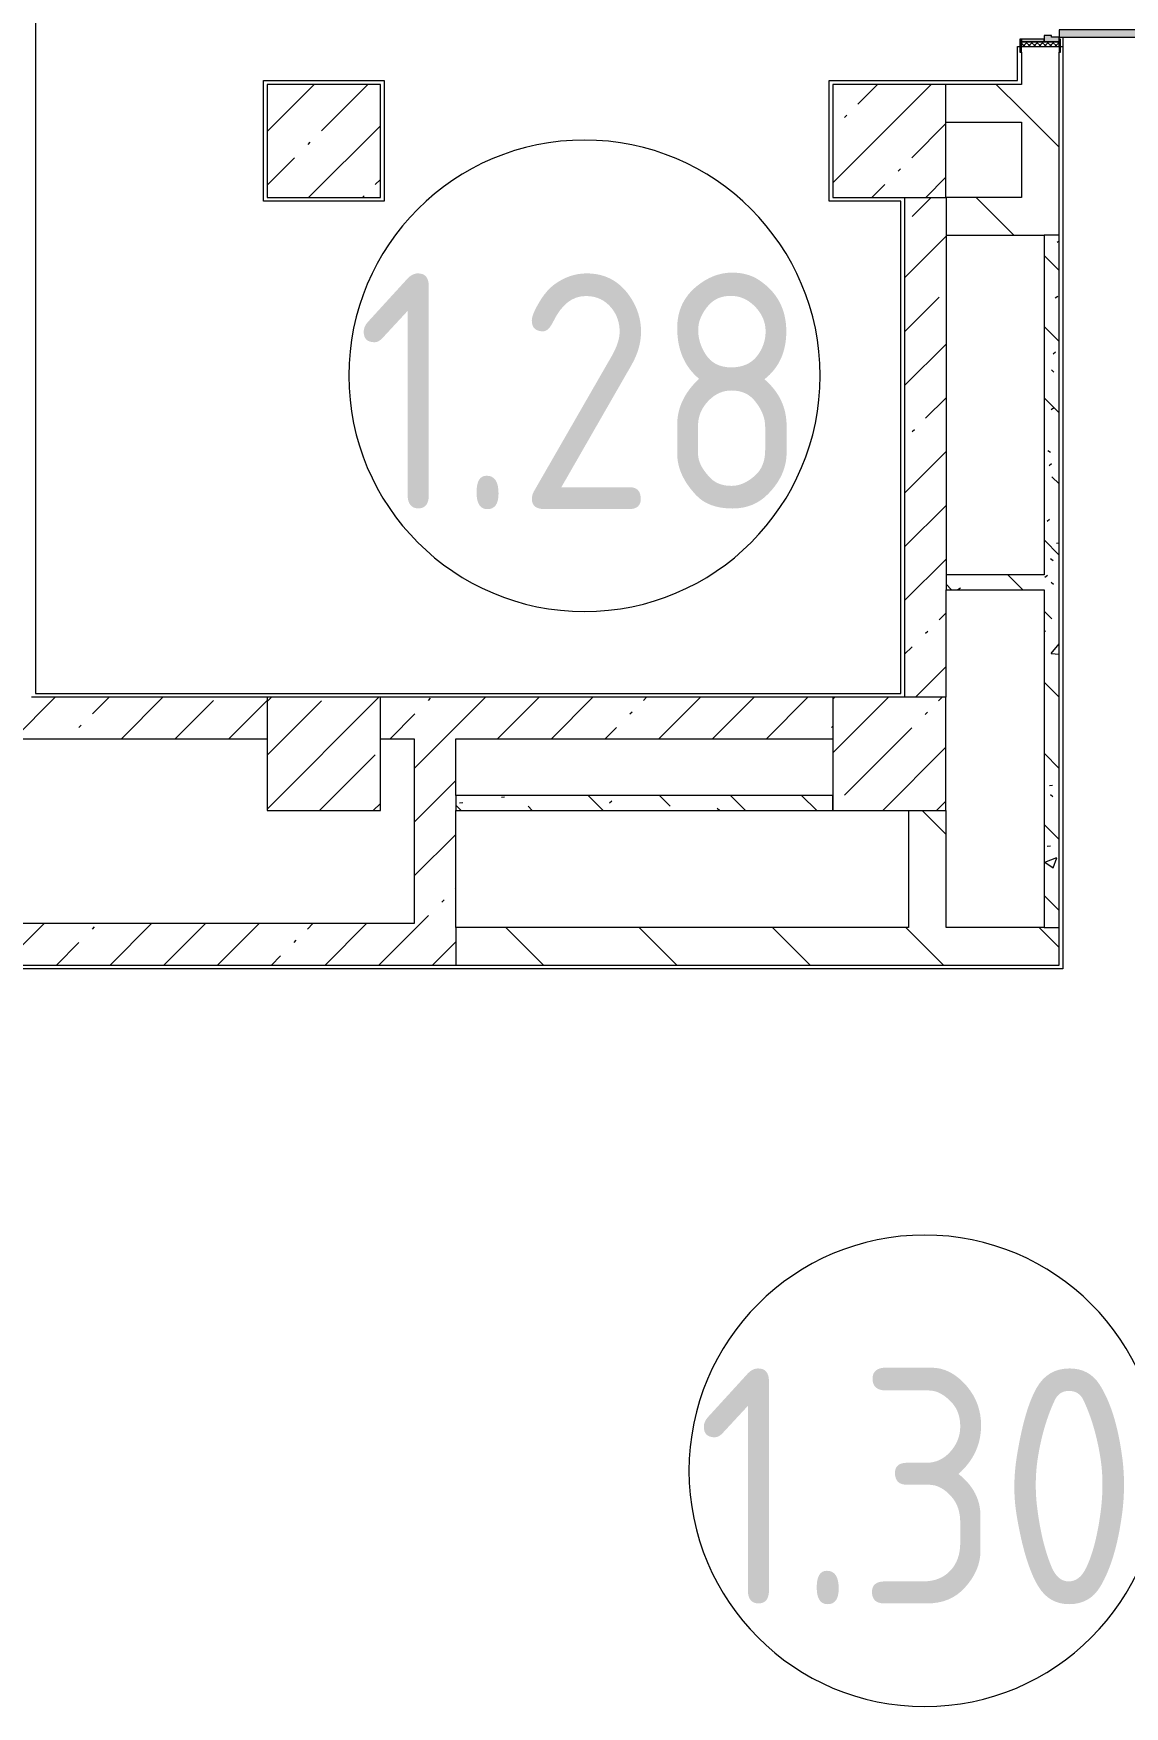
# Model space of a CAD drawing. Header units: millimetres. Extents: x 3991 to 282775, y -8553 to 29560.
# Drawn here: x 177585 to 183372, y 9848 to 18720 of the extents above; entities that cross this region are included whole.
import ezdxf

# ---------------------------------------------------------------- set-up
doc = ezdxf.new("R2010")
doc.units = ezdxf.units.MM
for name, color, linetype, lineweight in [('A-AREA-IDEN', 7, 'Continuous', 9), ('A-WALL', 7, 'Continuous', 9), ('I-WALL-3', 7, 'Continuous', 5), ('S-COLS', 7, 'Continuous', 5)]:
    doc.layers.add(name, color=color, linetype=linetype, lineweight=lineweight)
for name, color, linetype, lineweight, true_color in [('A-DOOR-3', 7, 'Continuous', 5, 0xaaaaaa), ('A-DOOR-4', 7, 'Continuous', 5, 0xe2e2e2), ('A-DOOR-FRAM-2', 7, 'Continuous', 5, 0xe2e2e2), ('A-DOOR-FRAM-3', 7, 'Continuous', 5, 0xaaaaaa), ('A-FLOR-1', 7, 'Continuous', 5, 0xaaaaaa), ('I-WALL-4', 7, 'Continuous', 5, 0x787878), ('I-WALL-5', 7, 'Continuous', 5, 0x2b586c)]:
    doc.layers.add(name, color=color, linetype=linetype, lineweight=lineweight, true_color=true_color)
doc.styles.add('GOST Common_3', font='GOST_Common.ttf', dxfattribs={"width": 0.9, "height": 1250})
pattern_1 = [(45, (148815.1, 0), (-285.123, 285.123), []), (45, (149100.2, 0), (-285.123, 285.123), [504.031, -100.806, 16.764, -84.042])]
pattern_2 = [(135, (148815.1, 0), (-377.171, -377.171), [533.4, -88.9, 17.78, -88.9]), (135, (148815.1, 376.94), (-377.171, -377.171), []), (50, (148815.1, 0), (637.6445, -55.7866), [66.675, -733.425]), (355, (148815.1, 0), (-123.349, 668.699), [53.34, -586.74]), (100.451, (148868.2, -4.65), (514.299, 612.908), [56.665, -623.315]), (46.184, (148815.1, 177.8), (948.776, -147.15), [100.012, -1100.137]), (96.636, (148894.15, 165.5), (830.91, 865.997), [84.998, -934.973]), (351.184, (148815.1, 177.8), (830.918, 865.988), [80.01, -880.11]), (21, (148904, 133.35), (530.6506, -357.928), [66.675, -733.425]), (326, (148904, 133.35), (216.308, 644.658), [53.34, -586.74]), (71.451, (148948.2, 103.5), (746.96, 286.724), [56.665, -623.315]), (37.5, (148815.09, 0), (10.8105, 295.9426), [16.764, -562.864, 16.764, -578.866, -588.962]), (37.5, (148815.09, 0), (10.8105, 295.9426), [-1175.258, 16.764, -572.198]), (7.5, (148815.1, 0), (233.8692, 350.6318), [16.764, -322.834, 16.764, -549.529, -224.472]), (7.5, (148815.1, 0), (233.8692, 350.6318), [-905.891, 16.764, -207.708]), (327.5, (148616.84, 0), (474.5678, -20.0513), [16.764, -205.486, 16.764, -676.656, -920.115]), (327.5, (148616.84, 0), (474.5678, -20.0513), [-915.67, 16.764, -903.351]), (317.5, (148527.94, 0), (518.452, 88.9934), [16.764, -272.161, 16.764, -443.738, -653.415]), (317.5, (148527.94, 0), (518.452, 88.9934), [-749.427, 16.764, -636.651])]
pattern_3 = [(135, (148815.1, 0), (-353.5534, -353.5534), [])]

# ---------------------------------------------------------------- blocks, each defined once
blk = doc.blocks.new('BSC_Колонна _Прямоугольная - 600х600-V147-Общий план 1 этажа с размещением фрагментов 1_1-1_9')
at = {"layer": 'S-COLS'}
h = blk.add_hatch(dxfattribs=at)
h.set_pattern_fill('FP_111', color=256, style=0, pattern_type=2)
h.set_pattern_definition([(45, (-33310, -18150), (-285.123, 285.123), []), (45, (-33024.88, -18150), (-285.123, 285.123), [504.031, -100.806, 16.764, -84.042])])
h.paths.add_polyline_path([(80.5, -300), (300, -300), (300, 300), (-300, 300), (-300, -300), (60.5, -300)])
for p, q in [((300, 300), (-300, 300)), ((-300, 300), (-300, -300)), ((300, -300), (300, 300)), ((-300, -300), (300, -300))]:
    blk.add_line(p, q, dxfattribs=at)
blk = doc.blocks.new('BSC_Колонна _Прямоугольная - 600х600-V160-Общий план 1 этажа с размещением фрагментов 1_1-1_9')
at = {"layer": 'S-COLS'}
h = blk.add_hatch(dxfattribs=at)
h.set_pattern_fill('FP_113', color=256, style=0, pattern_type=2)
h.set_pattern_definition([(45, (-33310, -14900), (-285.123, 285.123), []), (45, (-33024.88, -14900), (-285.123, 285.123), [504.031, -100.806, 16.764, -84.042])])
h.paths.add_polyline_path([(60.5, -300), (300, -300), (300, 300), (-300, 300), (-300, -300), (-100, -300)])
for p, q in [((300, 300), (-300, 300)), ((-300, 300), (-300, -300)), ((300, -300), (300, 300)), ((-300, -300), (300, -300))]:
    blk.add_line(p, q, dxfattribs=at)
blk = doc.blocks.new('BSC_Колонна _Прямоугольная - 600х600-V174-Общий план 1 этажа с размещением фрагментов 1_1-1_9')
at = {"layer": 'S-COLS'}
h = blk.add_hatch(dxfattribs=at)
h.set_pattern_fill('FP_126', color=256, style=0, pattern_type=2)
h.set_pattern_definition([(45, (-30310, -14900), (-285.123, 285.123), []), (45, (-30024.88, -14900), (-285.123, 285.123), [504.031, -100.806, 16.764, -84.042])])
h.paths.add_polyline_path([(-300, -300), (300, -300), (300, 300), (-300, 300), (-300, 80)])
for p, q in [((300, 300), (-300, 300)), ((-300, 300), (-300, -300)), ((300, -300), (300, 300)), ((-300, -300), (300, -300))]:
    blk.add_line(p, q, dxfattribs=at)
blk = doc.blocks.new('110_Дверь_СКБ_1Ст_Внутренняя1 - Д-4к_п__1100x2100h_Артистические EI30-23988509-Общий план 1 этажа с размещением фрагментов 1_1-1_9')
at = {"layer": 'A-DOOR-3'}
h = blk.add_hatch(dxfattribs=at)
h.set_pattern_fill('FP_31', color=256, style=0, pattern_type=2)
h.set_pattern_definition([(135, (1751.41, 164.685), (-14.14214, -14.14214), []), (225, (1751.41, 164.685), (14.14214, -14.14214), [])])
h.paths.add_polyline_path([(562.5, 100), (537.5, 100), (537.5, -100), (562.5, -100), (562.5, -72.6)])
at = {"layer": 'A-DOOR-4'}
h = blk.add_hatch(color=256, dxfattribs=at)
h.paths.add_polyline_path([(537.5, 20), (537.5, 100), (512.5, 100), (512.5, 60), (502.5, 60), (502.5, 20), (522.5, 20)])
h.paths.add_polyline_path([(-477.5, 60), (-487.5, 60), (-487.5, 100), (-512.5, 100), (-512.5, 20), (-477.5, 20), (-477.5, 44)])
at = {"layer": 'A-DOOR-FRAM-2'}
for points in [[(512.5, 100), (512.5, 1100), (472.5, 1100), (472.5, 100)], [(-497.5, 100), (-497.5, 108), (-567.5, 108), (-567.5, 100), (-512.5, 100)], [(592.5, 108), (522.5, 108), (522.5, 100), (592.5, 100)], [(-497.5, -72.6), (-497.5, 20), (-512.5, 20), (-512.5, -100), (-497.5, -100)], [(537.5, -100), (537.5, 20), (522.5, 20), (522.5, -100)], [(-497.5, -108), (-497.5, -100), (-567.5, -100), (-567.5, -108), (-512.5, -108)], [(592.5, -100), (522.5, -100), (522.5, -108), (592.5, -108)]]:
    blk.add_hatch(color=256, dxfattribs=at).paths.add_polyline_path(points)
at = {"layer": 'A-DOOR-FRAM-3'}
h = blk.add_hatch(dxfattribs=at)
h.set_pattern_fill('FP_32', color=256, style=0, pattern_type=2)
h.set_pattern_definition([(45, (-371.384, 164.685), (-14.1421, 14.1421), []), (135, (-371.384, 164.685), (-14.1421, -14.1421), [])])
h.paths.add_polyline_path([(-512.5, -100), (-512.5, 100), (-537.5, 100), (-537.5, -100)])
at = {"layer": 'A-DOOR-3'}
for p, q in [((512.5, 1100), (472.5, 1100)), ((472.5, 1100), (472.5, 100)), ((512.5, 100), (512.5, 1100)), ((472.5, 100), (512.5, 100))]:
    blk.add_line(p, q, dxfattribs=at)
blk.add_arc((512.5, 100), 1000, 90, 180, dxfattribs=at)
at = {"layer": 'A-DOOR-FRAM-3'}
for p, q in [((-497.5, 108), (-567.5, 108)), ((-567.5, 108), (-567.5, 100)), ((-567.5, 100), (-497.5, 100)), ((-512.5, 100), (-537.5, 100)), ((-537.5, 100), (-537.5, -100)), ((-487.5, 100), (-512.5, 100)), ((-512.5, 100), (-512.5, 20)), ((-512.5, -100), (-512.5, 100)), ((-497.5, 100), (-512.5, 100)), ((-512.5, 100), (-512.5, 99)), ((-512.5, 99), (-497.5, 99)), ((-497.5, 100), (-497.5, 108)), ((-497.5, 99), (-497.5, 100)), ((-487.5, 60), (-487.5, 100)), ((512.5, 100), (512.5, 60)), ((537.5, 100), (512.5, 100)), ((592.5, 108), (522.5, 108)), ((522.5, 108), (522.5, 100)), ((537.5, 100), (522.5, 100)), ((522.5, 100), (522.5, 99)), ((522.5, 100), (592.5, 100)), ((522.5, 99), (537.5, 99)), ((537.5, 20), (537.5, 100)), ((562.5, 100), (537.5, 100)), ((537.5, 100), (537.5, -100)), ((537.5, 99), (537.5, 100)), ((562.5, -100), (562.5, 100)), ((592.5, 100), (592.5, 108)), ((-512.5, 20), (-477.5, 20)), ((-497.5, 20), (-512.5, 20)), ((-512.5, 20), (-512.5, -100)), ((-497.5, -100), (-497.5, 20)), ((-477.5, 60), (-487.5, 60)), ((-477.5, 20), (-477.5, 60)), ((512.5, 60), (502.5, 60)), ((502.5, 60), (502.5, 20)), ((502.5, 20), (537.5, 20)), ((537.5, 20), (522.5, 20)), ((522.5, 20), (522.5, -100)), ((537.5, -100), (537.5, 20)), ((-497.5, -100), (-567.5, -100)), ((-567.5, -100), (-567.5, -108)), ((-567.5, -108), (-497.5, -108)), ((-537.5, -100), (-512.5, -100)), ((-512.5, -100), (-497.5, -100)), ((-497.5, -108), (-497.5, -100)), ((522.5, -100), (537.5, -100)), ((592.5, -100), (522.5, -100)), ((522.5, -100), (522.5, -108)), ((522.5, -108), (592.5, -108)), ((537.5, -100), (562.5, -100)), ((592.5, -108), (592.5, -100))]:
    blk.add_line(p, q, dxfattribs=at)
blk = doc.blocks.new('BSC_Колонна _Прямоугольная - 600х600-23728797-Общий план 1 этажа с размещением фрагментов 1_1-1_9')
at = {"layer": 'S-COLS'}
h = blk.add_hatch(dxfattribs=at)
h.set_pattern_fill('FP_157', color=256, style=0, pattern_type=2)
h.set_pattern_definition([(45, (-30310, -18150), (-285.123, 285.123), []), (45, (-30024.88, -18150), (-285.123, 285.123), [504.031, -100.806, 16.764, -84.042])])
h.paths.add_polyline_path([(300, -300), (300, 300), (-300, 296.7), (-300, -300), (212.1, -300)])
for p, q in [((300, 300), (-300, 300)), ((-300, 300), (-300, -300)), ((300, -300), (300, 300)), ((-300, -300), (300, -300))]:
    blk.add_line(p, q, dxfattribs=at)
blk = doc.blocks.new('BSC_Колонна _Прямоугольная - 600х600-V335-Общий план 1 этажа с размещением фрагментов 1_1-1_9')
at = {"layer": 'S-COLS'}
for p, q in [((300, 300), (-300, 300)), ((-300, 300), (-300, -300)), ((300, -300), (300, 300)), ((-300, -300), (300, -300))]:
    blk.add_line(p, q, dxfattribs=at)
blk = doc.blocks.new('Марка_Помещения - Номер-25198446-Общий план 1 этажа с размещением фрагментов 1_1-1_9')
at = {"layer": 'A-AREA-IDEN'}
for start, end in [(360, 180), (180, 360)]:
    blk.add_arc((0, 0), 2.5, start, end, dxfattribs=at)

msp = doc.modelspace()

# ---------------------------------------------------------------- hatches: boundary and pattern name
at = {"layer": 'I-WALL-3'}
h = msp.add_hatch(dxfattribs=at)
h.set_pattern_fill('FP_72', color=256, style=0, pattern_type=2)
h.set_pattern_definition(pattern_3)
h.paths.add_polyline_path([(182945.1, 17850), (183025.1, 17850), (183025.1, 18650), (182825.1, 18650), (182825.1, 17850)])
h.paths.add_polyline_path([(183025.1, 19750), (183025.1, 23400), (182825.1, 23400), (182825.1, 19750)])
h = msp.add_hatch(dxfattribs=at)
h.set_pattern_fill('FP_72', color=256, style=0, pattern_type=2)
h.set_pattern_definition(pattern_3)
h.paths.add_polyline_path([(182805.1, 18250), (182825.1, 18250), (182825.1, 18450), (182425.1, 18450), (182425.1, 18250)])
h = msp.add_hatch(dxfattribs=at)
h.set_pattern_fill('FP_57', color=256, style=0, pattern_type=2)
h.set_pattern_definition(pattern_1)
h.paths.add_polyline_path([(182425.1, 15200), (182425.6, 15200), (182425.1, 17850), (182205.6, 17850), (182205.6, 15200)])
h = msp.add_hatch(dxfattribs=at)
h.set_pattern_fill('FP_72', color=256, style=0, pattern_type=2)
h.set_pattern_definition(pattern_3)
h.paths.add_polyline_path([(182945.1, 17650), (183025.1, 17650), (183025.1, 17850), (182425.6, 17850), (182425.6, 17650), (182868.1, 17650)])
h = msp.add_hatch(dxfattribs=at)
h.set_pattern_fill('FP_57', color=256, style=0, pattern_type=2)
h.set_pattern_definition(pattern_1)
h.paths.add_polyline_path([(171605.1, 14980), (174625.1, 14980), (174625.1, 15200), (171325.1, 15200), (171325.1, 14980), (171385.1, 14980)])
h.paths.add_polyline_path([(181563.7, 14980), (181825.1, 14980), (181825.1, 15200), (179425.1, 15200), (179425.1, 14980), (180011, 14980)])
h.paths.add_polyline_path([(178825.1, 14980), (178825.1, 15200), (175225.1, 15200), (175225.1, 14980), (178056.3, 14980)])
h = msp.add_hatch(dxfattribs=at)
h.set_pattern_fill('FP_57', color=256, style=0, pattern_type=2)
h.set_pattern_definition(pattern_1)
h.paths.add_polyline_path([(179825.1, 13780), (179825.1, 14980), (179605.1, 14980), (179605.1, 13780)])
h = msp.add_hatch(dxfattribs=at)
h.set_pattern_fill('FP_72', color=256, style=0, pattern_type=2)
h.set_pattern_definition(pattern_3)
h.paths.add_polyline_path([(182225.6, 13980), (182425.6, 13980), (182425.1, 14600), (182225.6, 14600), (182225.6, 14046.7)])
h = msp.add_hatch(dxfattribs=at)
h.set_pattern_fill('FP_57', color=256, style=0, pattern_type=2)
h.set_pattern_definition(pattern_1)
h.paths.add_polyline_path([(179605.1, 13780), (179605.1, 14000), (176655.1, 14000), (176655.1, 13780), (178923.7, 13780)])
h = msp.add_hatch(dxfattribs=at)
h.set_pattern_fill('FP_72', color=256, style=0, pattern_type=2)
h.set_pattern_definition(pattern_3)
h.paths.add_polyline_path([(183013.4, 13780), (183025.1, 13780), (183025.1, 13980), (179825.1, 13980), (179825.1, 13780), (182481.3, 13780)])
at = {"layer": 'I-WALL-4'}
h = msp.add_hatch(dxfattribs=at)
h.set_pattern_fill('FP_86', color=256, style=0, pattern_type=2)
h.set_pattern_definition(pattern_2)
h.paths.add_polyline_path([(182945.1, 13980), (183025.1, 13980), (183025.1, 17650), (182945.1, 17650), (182945.1, 14292)])
h = msp.add_hatch(dxfattribs=at)
h.set_pattern_fill('FP_86', color=256, style=0, pattern_type=2)
h.set_pattern_definition(pattern_2)
h.paths.add_polyline_path([(182425.6, 15770), (182945.1, 15770), (182945.1, 15850), (182425.6, 15850)])
h = msp.add_hatch(dxfattribs=at)
h.set_pattern_fill('FP_86', color=256, style=0, pattern_type=2)
h.set_pattern_definition(pattern_2)
h.paths.add_polyline_path([(179825.1, 14600), (181824.8, 14600), (181824.8, 14680), (179825.1, 14680)])

# ---------------------------------------------------------------- linework, layer by layer
at = {"layer": 'A-FLOR-1'}
for p, q in [((177595.1, 19880), (177595.1, 15220)), ((182805.1, 18470), (182805.1, 18650)), ((182805.1, 18650), (182817.1, 18650)), ((183033.1, 18650), (183045.1, 18650)), ((183045.1, 18700), (183045.1, 13760)), ((178805.1, 17830), (178805.1, 18470)), ((178805.1, 18470), (179445.1, 18470)), ((179445.1, 18470), (179445.1, 17830)), ((181805.1, 17830), (181805.1, 18470)), ((181805.1, 18470), (182805.1, 18470)), ((179445.1, 17830), (178805.1, 17830)), ((182185.6, 17830), (181805.1, 17830)), ((182185.6, 15220), (182185.6, 17830)), ((177595.1, 15220), (182185.6, 15220)), ((183045.1, 13760), (176875.1, 13760))]:
    msp.add_line(p, q, dxfattribs=at)
at = {"layer": 'A-WALL'}
for p, q in [((183025.1, 17650), (182945.1, 17650)), ((182425.6, 15850), (182425.6, 15770)), ((179825.1, 14680), (179825.1, 14600)), ((179825.1, 13980), (179825.1, 13780)), ((182945.1, 13980), (183025.1, 13980))]:
    msp.add_line(p, q, dxfattribs=at)
at = {"layer": 'I-WALL-3'}
for p, q in [((182825.1, 18620), (182825.1, 18450)), ((183025.1, 13780), (183025.1, 18620)), ((182825.1, 18450), (182425.1, 18450)), ((182425.1, 18250), (182825.1, 18250)), ((182825.1, 18250), (182825.1, 17850)), ((182205.6, 17850), (182205.6, 15200)), ((182825.1, 17850), (182425.6, 17850)), ((182425.6, 17850), (182425.6, 15850)), ((182425.6, 17650), (182945.1, 17650)), ((182945.1, 17650), (182945.1, 15850)), ((182945.1, 15850), (182425.6, 15850)), ((182425.6, 15200), (182425.6, 15770)), ((182425.6, 15770), (182945.1, 15770)), ((182945.1, 15770), (182945.1, 13980)), ((178825.1, 15200), (177575.1, 15200)), ((181825.1, 15200), (179425.1, 15200)), ((175225.1, 14980), (178825.1, 14980)), ((179425.1, 14980), (179605.1, 14980)), ((179605.1, 14980), (179605.1, 14000)), ((179825.1, 14980), (181825.1, 14980)), ((179825.1, 14680), (179825.1, 14980)), ((181824.8, 14680), (179825.1, 14680)), ((181824.8, 14600), (181824.8, 14680)), ((179825.1, 14600), (181824.8, 14600)), ((179825.1, 13980), (179825.1, 14600)), ((182225.6, 14600), (182225.6, 13980)), ((182425.6, 13980), (182425.6, 14600)), ((182225.6, 13980), (179825.1, 13980)), ((182945.1, 13980), (182425.6, 13980)), ((176855.1, 13780), (183025.1, 13780))]:
    msp.add_line(p, q, dxfattribs=at)
at = {"layer": 'I-WALL-5'}
msp.add_line((179605.1, 14000), (171605.1, 14000), dxfattribs=at)

# ---------------------------------------------------------------- block references
at = {"layer": 'A-AREA-IDEN', "xscale": 499.9999999999995, "yscale": 499.9999999999995, "zscale": 499.9999999999995}
for p in [(180507.7, 16904.9), (182312, 11098.3)]:
    msp.add_blockref('Марка_Помещения - Номер-25198446-Общий план 1 этажа с размещением фрагментов 1_1-1_9', p, dxfattribs=at)
at = {"layer": 'A-DOOR-3', "rotation": 269.9999999999999}
msp.add_blockref('110_Дверь_СКБ_1Ст_Внутренняя1 - Д-4к_п__1100x2100h_Артистические EI30-23988509-Общий план 1 этажа с размещением фрагментов 1_1-1_9', (182925.1, 19212.5), dxfattribs=at)
at = {"layer": 'S-COLS'}
for name, p in [('BSC_Колонна _Прямоугольная - 600х600-23728797-Общий план 1 этажа с размещением фрагментов 1_1-1_9', (179125.1, 18150)), ('BSC_Колонна _Прямоугольная - 600х600-V335-Общий план 1 этажа с размещением фрагментов 1_1-1_9', (179125.1, 18150)), ('BSC_Колонна _Прямоугольная - 600х600-V147-Общий план 1 этажа с размещением фрагментов 1_1-1_9', (182125.1, 18150)), ('BSC_Колонна _Прямоугольная - 600х600-V174-Общий план 1 этажа с размещением фрагментов 1_1-1_9', (179125.1, 14900)), ('BSC_Колонна _Прямоугольная - 600х600-V160-Общий план 1 этажа с размещением фрагментов 1_1-1_9', (182125.1, 14900))]:
    msp.add_blockref(name, p, dxfattribs=at)

# ---------------------------------------------------------------- texts
at = {"layer": 'A-AREA-IDEN', "char_height": 1250, "width": 3030.379, "attachment_point": 1, "style": 'GOST Common_3'}
for s, insert in [('1.28', (179298.3, 17447.7)), ('1.30', (181102.6, 11641.1))]:
    msp.add_mtext(s, dxfattribs=dict(at, insert=insert))

doc.saveas('drawing.dxf')
